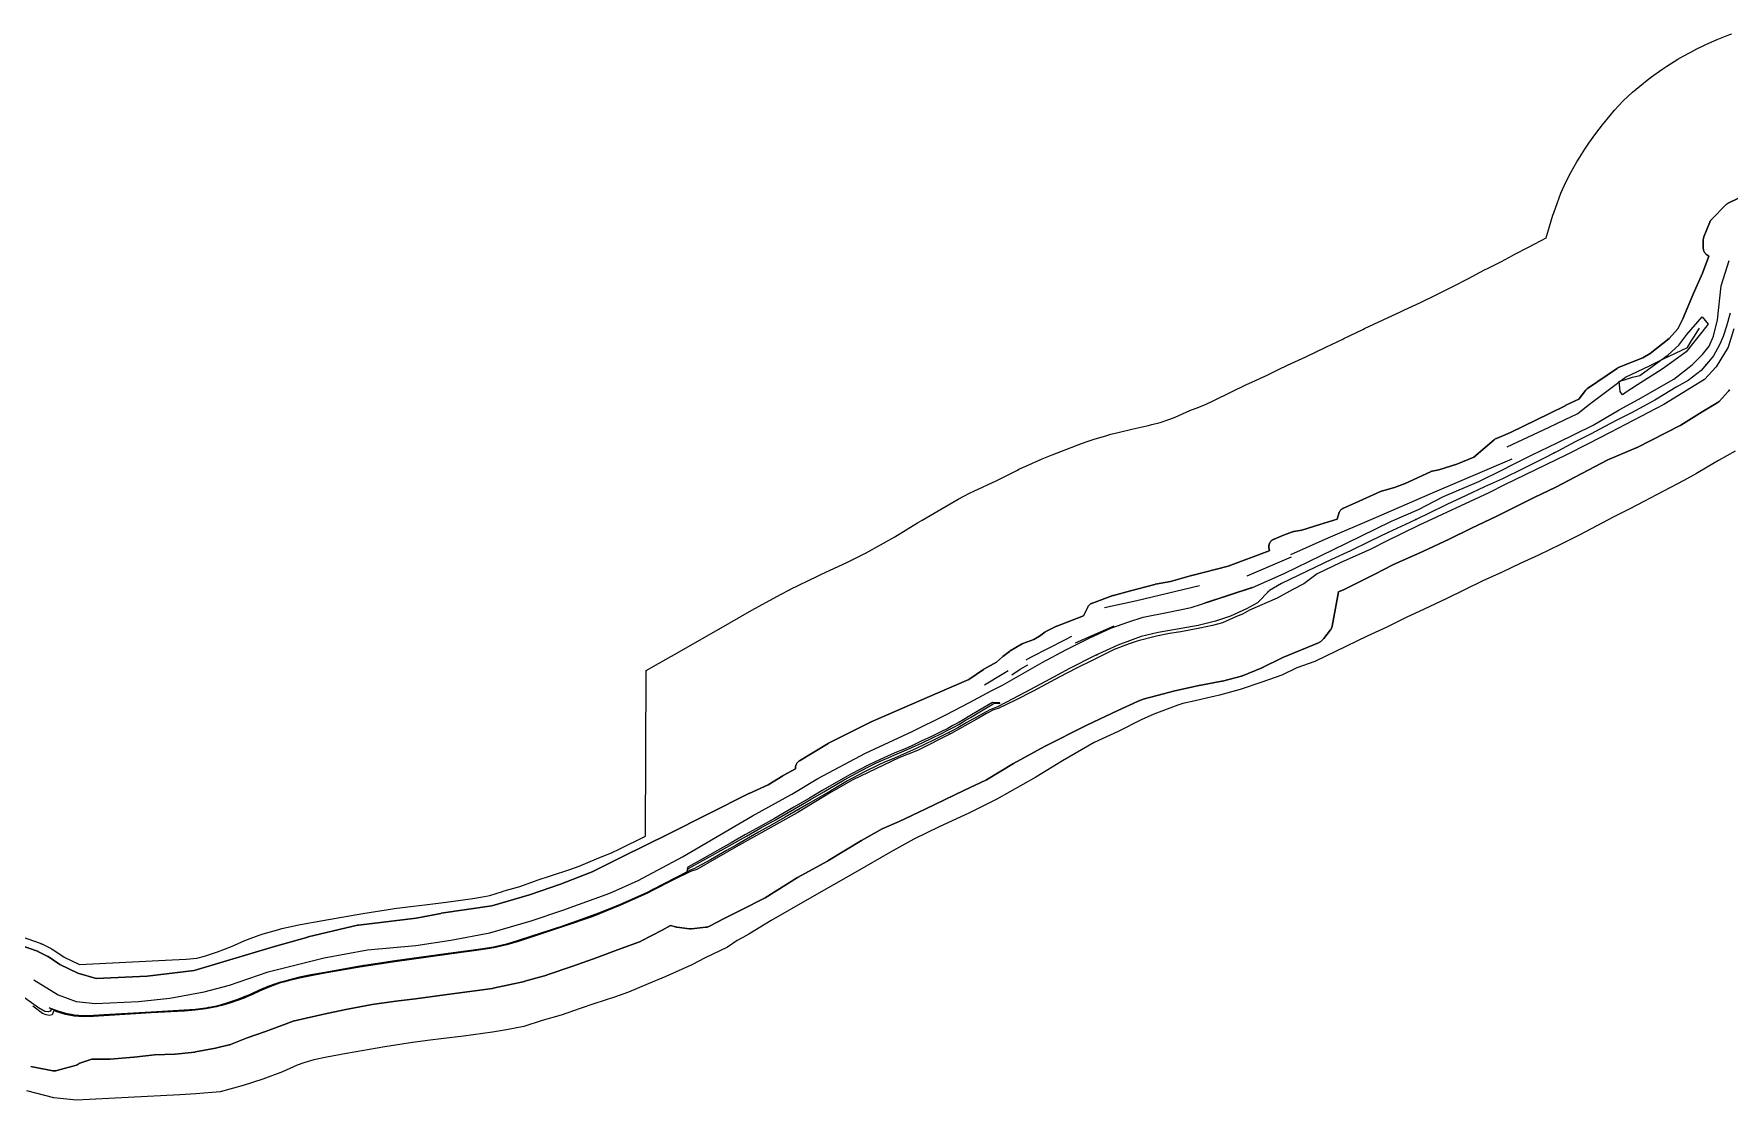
# Model space of a CAD drawing. Header units: inches. Extents: x 91426 to 118597, y 433843 to 446922.
# Drawn here: x 106504 to 107507, y 434194 to 434825 of the extents above; entities that cross this region are included whole.
import ezdxf

# ---------------------------------------------------------------- set-up
doc = ezdxf.new("R2010")
doc.units = ezdxf.units.IN
doc.header["$MEASUREMENT"] = 0
for name, color, linetype, true_color in [('As_waterkering_PWK', 7, 'Continuous', 0x8b0648), ('Beschermingszone_PWK', 7, 'Continuous', 0xde06d3), ('Kernzone_PWK', 7, 'Continuous', 0x33065f), ('Kruinlijnen_PWK', 7, 'Continuous', 0xda0676), ('Kunstwerken_PWK', 7, 'Continuous', 0x2f0602), ('Leggerbermen_PWK', 7, 'Continuous', 0xd60719), ('Referentiepunten_PWK', 7, 'Continuous', 0x7e0730)]:
    doc.layers.add(name, color=color, linetype=linetype, true_color=true_color)

msp = doc.modelspace()

# ---------------------------------------------------------------- linework, layer by layer
at = {"layer": 'As_waterkering_PWK'}
for points in [[(107507.4869, 434659.6637), (107505.3395, 434651.9059), (107503.3337, 434645.8749), (107501.1271, 434640.7937), (107497.5559, 434634.2853), (107494.5887, 434630.7271), (107490.3441, 434625.7243), (107482.6101, 434619.6755), (107475.5557, 434615.7315), (107468.3837, 434611.4289), (107462.8541, 434608.1611), (107456.3405, 434604.5605), (107449.0547, 434600.7301), (107440.9017, 434596.4683), (107432.9945, 434592.3655), (107425.1591, 434588.1657), (107415.7955, 434583.4649), (107405.4617, 434578.0121), (107395.8767, 434573.0613), (107384.8347, 434567.5383), (107372.7567, 434561.6191), (107362.1553, 434556.8253), (107351.1857, 434551.6087), (107339.8241, 434546.3049), (107328.5423, 434540.8973), (107317.8263, 434535.6877), (107305.1793, 434529.7351), (107294.0699, 434524.5541), (107282.8693, 434518.9411), (107271.4991, 434513.8351), (107252.1497, 434504.4557), (107242.0081, 434499.5957), (107234.7618, 434495.5691), (107227.8032, 434488.1872), (107221.268, 434484.6153), (107216.8494, 434482.6838), (107211.8488, 434480.2761), (107202.9852, 434477.3128), (107192.6136, 434474.7728), (107179.1992, 434472.3121), (107168.9862, 434470.5659), (107158.8791, 434468.1846), (107153.561, 434466.359), (107145.0149, 434463.2104), (107131.3095, 434456.7546), (107116.4663, 434449.2404), (107102.2846, 434441.6733), (107090.0873, 434435.0852), (107079.2394, 434429.3966), (107073.445, 434426.5127), (107069.4233, 434424.8722), (107063.1527, 434421.4591), (107055.7972, 434417.3316), (107050.3997, 434414.1566), (107047.357, 434412.5162), (107041.5891, 434409.6851), (107035.9005, 434406.8541), (107031.0057, 434404.4464), (107025.6611, 434402.0122), (107019.999, 434399.3664), (107014.628, 434397.0116), (107011.453, 434395.7151), (107007.0874, 434393.863), (107003.5948, 434392.3549), (106995.1282, 434388.148), (106985.1004, 434382.8034), (106975.3108, 434376.9296), (106962.1875, 434369.4419), (106948.1116, 434361.2927), (106940.227, 434356.8477), (106932.3424, 434352.3763), (106919.1661, 434344.6504), (106913.4247, 434341.5283), (106903.9526, 434336.1573), (106898.9255, 434333.3527), (106894.1894, 434330.8127), (106891.5965, 434329.675), (106890.151, 434328.8964)], [(106890.151, 434328.8964), (106889.841, 434328.7294), (106883.6505, 434325.5545), (106869.4326, 434318.2635), (106866.4409, 434316.7292), (106850.2394, 434309.4231), (106833.7305, 434302.8396), (106816.9451, 434296.9891), (106790.7788, 434288.466), (106783.2675, 434286.1701), (106775.6104, 434284.4405), (106767.8417, 434283.2855), (106747.4616, 434280.4694)], [(106747.4616, 434280.4694), (106717.1673, 434276.2834), (106696.4105, 434273.072), (106675.7267, 434269.4217), (106667.5176, 434267.9513), (106660.7528, 434266.5523), (106654.0464, 434264.8982), (106651.2183, 434264.1307), (106649.4786, 434263.6489), (106647.1054, 434262.9219), (106641.9762, 434261.0443), (106636.9674, 434258.8628), (106632.7563, 434256.9063), (106630.4308, 434255.8465), (106627.8018, 434254.6485), (106623.8792, 434253.2248), (106619.292, 434251.6468), (106614.6459, 434250.2537), (106612.1936, 434249.6672), (106611.5905, 434249.5293), (106611.5856, 434249.5282), (106605.3122, 434248.3162), (106598.9745, 434247.4994), (106592.6023, 434247.0817), (106592.5932, 434247.0817), (106572.9313, 434245.9377), (106544.9969, 434244.3207), (106538.8627, 434243.9298), (106532.7351, 434243.7247), (106532.72, 434243.7249), (106527.521, 434244.0761), (106522.3945, 434245.0418), (106517.4095, 434246.612), (106514.2003, 434247.9747), (106513.2423, 434246.566), (106511.9181, 434246.1152), (106510.0304, 434246.3124), (106506.3395, 434248.4537), (106496.591, 434255.3284)]]:
    msp.add_lwpolyline(points, dxfattribs=at)
at = {"layer": 'Beschermingszone_PWK'}
for points in [[(106488.7061, 434293.2825), (106507.3593, 434286.6679), (106507.481, 434286.6229), (106507.7234, 434286.5298), (106507.8439, 434286.4817), (106507.9941, 434286.4166), (106508.2921, 434286.2816), (106508.44, 434286.2116), (106508.4751, 434286.1941), (106508.5452, 434286.1589), (106508.5802, 434286.1411), (106513.7396, 434283.4953), (106513.8496, 434283.4372), (106514.068, 434283.3182), (106514.1765, 434283.2574), (106514.3069, 434283.1794), (106514.5652, 434283.0196), (106514.6931, 434282.9378), (106521.4039, 434278.4992), (106530.5082, 434274.053), (106585.4297, 434276.8435), (106593.6587, 434277.3422), (106600.0542, 434277.8827), (106604.5434, 434279.0798), (106612.2742, 434281.6568), (106620.5034, 434284.7427), (106628.476, 434288.2458), (106629.9525, 434288.8483), (106636.964, 434291.4941), (106639.3141, 434292.2718), (106648.5745, 434294.9176), (106650.2674, 434295.3484), (106660.3216, 434297.5974), (106661.4508, 434297.8273), (106674.6045, 434300.2433), (106698.241, 434304.2722), (106715.8674, 434307.0764), (106716.7746, 434307.2066), (106728.2676, 434308.6766), (106734.9437, 434309.4778), (106747.5094, 434311.0323), (106763.2982, 434313.2145), (106769.097, 434314.1241), (106773.3281, 434314.9876), (106780.9209, 434317.4085), (106781.8903, 434317.6996), (106791.2019, 434320.326), (106800.5357, 434323.6766), (106801.4487, 434323.9878), (106809.8658, 434326.7072), (106820.7729, 434330.3852), (106826.3686, 434332.3996), (106836.5364, 434336.6676), (106845.8996, 434340.4632), (106849.9068, 434342.4375), (106865.5259, 434350.1316), (106866.0177, 434448.0301), (106880.6146, 434456.4009), (106880.8682, 434456.5459), (106909.0195, 434472.5948), (106928.4397, 434483.7483), (106930.2271, 434484.7537), (106945.8375, 434493.3527), (106950.4605, 434495.7643), (106950.8887, 434495.9744), (106967.4252, 434504.0442), (106969.3155, 434504.9454), (106985.1936, 434512.3391), (106996.2071, 434517.8458), (107013.0883, 434527.2825), (107026.5131, 434535.5439), (107029.2627, 434537.1836), (107050.5617, 434549.4868), (107050.5833, 434549.4993), (107057.2201, 434553.0467), (107059.8916, 434554.3217), (107073.5401, 434560.621), (107085.6318, 434566.7244), (107086.5889, 434567.2019), (107090.6145, 434569.0913), (107100.4041, 434573.4569), (107103.2331, 434574.6734), (107106.2341, 434575.8673), (107123.5643, 434582.4819), (107127.6064, 434583.9388), (107131.7422, 434585.2562), (107137.9599, 434587.1083), (107141.0255, 434587.9754), (107145.3033, 434589.0342), (107153.4282, 434590.8808), (107162.2888, 434592.9955), (107163.2636, 434593.2314), (107163.8837, 434593.3796), (107165.2712, 434593.7072), (107170.2, 434595.0067), (107175.8883, 434596.9151), (107178.9404, 434598.0283), (107183.3191, 434600.0626), (107187.7622, 434602.0138), (107191.4929, 434603.4834), (107196.9309, 434605.5168), (107202.2194, 434608.0511), (107221.3368, 434617.3181), (107224.3878, 434618.7422), (107233.53, 434622.8478), (107242.5471, 434627.3665), (107243.2067, 434627.6944), (107245.4644, 434628.7774), (107256.3896, 434633.8725), (107268.1968, 434639.4298), (107278.2607, 434644.3225), (107278.8364, 434644.6004), (107290.1182, 434650.0078), (107291.1795, 434650.5099), (107302.1683, 434655.6396), (107312.7663, 434660.6796), (107314.7733, 434661.6105), (107323.7498, 434665.6695), (107333.8074, 434670.5985), (107343.7643, 434675.5788), (107352.239, 434679.9561), (107362.1274, 434685.1739), (107364.1989, 434686.2403), (107372.1867, 434690.2504), (107378.6652, 434693.723), (107380.0304, 434694.443), (107387.7827, 434698.4653), (107395.6595, 434702.5827), (107398.6562, 434704.1583), (107398.7512, 434704.5151), (107398.89, 434705.0282), (107400.482, 434710.8619), (107402.5277, 434717.5501), (107403.0537, 434719.0648), (107405.2337, 434725.2043), (107407.3586, 434730.7327), (107410.4644, 434737.5873), (107413.2952, 434742.9646), (107416.7541, 434749.1338), (107417.4707, 434750.3933), (107421.4446, 434756.7838), (107423.8553, 434760.2521), (107427.9181, 434765.874), (107429.8908, 434768.5228), (107431.9985, 434771.1872), (107436.4614, 434776.6607), (107439.1278, 434779.8135), (107444.2721, 434785.306), (107449.7646, 434790.4503), (107454.0267, 434794.0098), (107459.4404, 434798.3134), (107460.9955, 434799.528), (107467.1125, 434803.9114), (107470.0431, 434805.8059), (107476.6014, 434809.9058), (107480.0614, 434811.9853), (107486.6982, 434815.5327), (107486.892, 434815.628), (107493.1061, 434818.678), (107499.7669, 434821.6884), (107506.8099, 434824.3392), (107508.5326, 434824.9089)], [(107518.4838, 434730.6222), (107506.3065, 434724.6447), (107506.2983, 434724.6407), (107506.0097, 434724.4864), (107505.7318, 434724.3136), (107505.4659, 434724.1231), (107505.213, 434723.9155), (107504.9742, 434723.6918), (107504.9505, 434723.668), (107496.4903, 434715.0934), (107496.2903, 434714.8784), (107496.0827, 434714.6255), (107495.8922, 434714.3596), (107495.7194, 434714.0817), (107495.5651, 434713.7931), (107495.4301, 434713.4951), (107495.4065, 434713.4371), (107491.9605, 434704.8137), (107491.8688, 434704.5655), (107491.7739, 434704.2524), (107491.6996, 434703.9338), (107491.6463, 434703.6109), (107491.6142, 434703.2853), (107491.6035, 434702.9583), (107491.6035, 434698.1958), (107491.6142, 434697.8688), (107491.6463, 434697.5432), (107491.6996, 434697.2203), (107491.7739, 434696.9017), (107491.8688, 434696.5886), (107491.9841, 434696.2824), (107492.1191, 434695.9844), (107492.2734, 434695.6958), (107492.4462, 434695.4179), (107492.6367, 434695.152), (107492.8443, 434694.8991), (107493.068, 434694.6603), (107493.3068, 434694.4366), (107493.5597, 434694.229), (107493.7709, 434694.0756), (107494.7922, 434693.3734), (107491.0419, 434683.2819), (107485.6692, 434670.8326), (107485.6494, 434670.7862), (107479.5185, 434656.1765), (107476.4532, 434650.3886), (107471.4604, 434644.7142), (107460.1626, 434635.8015), (107455.7957, 434633.1846), (107441.7584, 434627.6469), (107441.6799, 434627.6152), (107441.3818, 434627.4801), (107441.0933, 434627.3259), (107440.8154, 434627.1531), (107440.7632, 434627.1178), (107423.0361, 434614.9469), (107422.8223, 434614.7917), (107422.5694, 434614.5841), (107422.3306, 434614.3604), (107422.1069, 434614.1216), (107421.9227, 434613.8988), (107417.847, 434608.6703), (107410.3135, 434605.0774), (107410.2541, 434605.0486), (107400.4843, 434600.2289), (107377.466, 434589.0487), (107369.1213, 434585.5282), (107368.8534, 434585.4058), (107368.5648, 434585.2515), (107368.2869, 434585.0787), (107368.021, 434584.8882), (107367.8174, 434584.7233), (107355.7272, 434574.3963), (107345.6944, 434570.2864), (107334.9802, 434566.9701), (107331.0697, 434566.0871), (107330.8769, 434566.0395), (107330.5638, 434565.9446), (107330.2576, 434565.8293), (107330.0631, 434565.7439), (107315.16, 434558.8152), (107308.7938, 434556.4435), (107301.1842, 434554.3148), (107300.924, 434554.2344), (107300.6178, 434554.1191), (107300.4591, 434554.0501), (107285.6611, 434547.3118), (107278.5879, 434544.1609), (107278.4111, 434544.078), (107278.1225, 434543.9237), (107277.8446, 434543.7509), (107277.5787, 434543.5604), (107277.3258, 434543.3528), (107277.087, 434543.1291), (107276.8633, 434542.8903), (107276.6557, 434542.6374), (107276.4652, 434542.3715), (107276.2924, 434542.0936), (107276.1381, 434541.805), (107276.0031, 434541.507), (107275.8878, 434541.2008), (107275.8387, 434541.0479), (107274.84, 434537.7627), (107264.6721, 434534.4989), (107253.9881, 434531.2808), (107249.3529, 434530.404), (107249.3068, 434530.395), (107248.9882, 434530.3207), (107248.6751, 434530.2258), (107248.5267, 434530.1727), (107243.235, 434528.1883), (107243.1146, 434528.1414), (107237.5584, 434525.8924), (107237.521, 434525.8771), (107237.223, 434525.7421), (107236.9344, 434525.5878), (107236.6565, 434525.415), (107236.3906, 434525.2245), (107236.1377, 434525.0169), (107235.8989, 434524.7932), (107235.6752, 434524.5544), (107235.4676, 434524.3015), (107235.2771, 434524.0356), (107235.1043, 434523.7577), (107234.95, 434523.4691), (107234.815, 434523.1711), (107234.6997, 434522.8649), (107234.6048, 434522.5518), (107234.5305, 434522.2332), (107234.4772, 434521.9103), (107234.4451, 434521.5847), (107234.4344, 434521.2577), (107234.4451, 434520.9307), (107234.4772, 434520.6051), (107234.5305, 434520.2822), (107234.5715, 434520.0948), (107234.8131, 434519.0844), (107234.5868, 434518.9712), (107210.397, 434509.9535), (107188.815, 434504.2644), (107188.7954, 434504.2592), (107188.7824, 434504.2557), (107176.2713, 434500.8673), (107167.3356, 434499.1838), (107167.2858, 434499.1741), (107166.9659, 434499.0995), (107152.6816, 434495.2638), (107142.5735, 434492.5697), (107142.5671, 434492.568), (107142.254, 434492.4731), (107142.1601, 434492.4401), (107130.0412, 434488.0554), (107129.8289, 434487.9731), (107129.5309, 434487.8381), (107129.2423, 434487.6838), (107128.9644, 434487.511), (107128.6985, 434487.3205), (107128.4456, 434487.1129), (107128.2068, 434486.8892), (107127.9831, 434486.6504), (107127.7755, 434486.3975), (107127.585, 434486.1316), (107127.4122, 434485.8537), (107127.2702, 434485.5898), (107124.6923, 434480.4341), (107115.1521, 434476.7177), (107108.9633, 434474.4135), (107108.7945, 434474.3471), (107108.4965, 434474.2121), (107108.4513, 434474.1895), (107102.5707, 434471.2153), (107102.3273, 434471.0836), (107102.0494, 434470.9108), (107101.8018, 434470.7343), (107098.7623, 434468.4242), (107095.4095, 434466.5242), (107088.8772, 434464.0118), (107088.7587, 434463.9645), (107088.4607, 434463.8295), (107088.1721, 434463.6752), (107088.137, 434463.6548), (107081.3901, 434459.686), (107081.1473, 434459.5336), (107080.9033, 434459.3598), (107077.0668, 434456.4494), (107077.0449, 434456.4327), (107076.814, 434456.2443), (107073.2079, 434453.1189), (107065.8182, 434448.8606), (107065.8147, 434448.8585), (107065.5368, 434448.6857), (107065.5132, 434448.6698), (107056.8926, 434442.8383), (107038.202, 434434.6252), (107008.2616, 434421.7366), (107008.2295, 434421.7226), (106999.0288, 434417.6853), (106998.8265, 434417.5911), (106998.8018, 434417.5788), (106973.9309, 434405.1434), (106973.667, 434405.0014), (106973.5696, 434404.9437), (106956.7088, 434394.6934), (106956.5283, 434394.5783), (106956.2624, 434394.3878), (106956.0095, 434394.1802), (106955.7707, 434393.9565), (106955.547, 434393.7177), (106955.3394, 434393.4648), (106955.1489, 434393.1989), (106954.9761, 434392.921), (106954.8218, 434392.6324), (106954.6868, 434392.3344), (106954.5715, 434392.0282), (106954.4766, 434391.7151), (106954.4023, 434391.3965), (106954.349, 434391.0736), (106954.3169, 434390.748), (106954.3143, 434390.1371), (106954.3273, 434389.9082), (106947.1077, 434385.939), (106947.0166, 434385.8876), (106946.8891, 434385.8115), (106938.1686, 434380.4253), (106926.8817, 434375.3305), (106926.7274, 434375.2577), (106926.6879, 434375.238), (106878.9511, 434351.1713), (106852.1164, 434337.9522), (106834.055, 434329.0523), (106815.2873, 434321.7538), (106796.9741, 434315.3442), (106774.6763, 434308.8623), (106744.5864, 434304.4142), (106744.3538, 434304.3742), (106729.7208, 434301.4998), (106695.6431, 434297.4211), (106695.5847, 434297.4137), (106695.2618, 434297.3604), (106695.0921, 434297.3236), (106665.8556, 434290.4444), (106665.7067, 434290.4069), (106665.6358, 434290.3874), (106646.0566, 434284.8311), (106645.98, 434284.8087), (106598.5157, 434270.517), (106570.552, 434267.2804), (106540.4453, 434265.8712), (106529.5981, 434268.9331), (106518.9171, 434274.1493), (106511.9348, 434278.7674), (106511.6765, 434278.9272), (106511.4581, 434279.0462), (106506.2987, 434281.692), (106506.2285, 434281.7273), (106505.9305, 434281.8623), (106505.6882, 434281.9554), (106487.035, 434288.57)], [(107510.3757, 434577.915), (107500.6227, 434572.4622), (107493.9641, 434568.4675), (107487.6724, 434564.7494), (107480.0714, 434560.5479), (107472.27, 434556.4463), (107463.9969, 434552.1217), (107456.3201, 434548.1385), (107448.1906, 434543.781), (107438.6815, 434539.0071), (107428.602, 434533.6885), (107418.5341, 434528.4883), (107407.0205, 434522.7293), (107394.0639, 434516.3796), (107383.1944, 434511.4646), (107372.4977, 434506.3777), (107361.2052, 434501.1062), (107350.2789, 434495.8691), (107339.4043, 434490.5823), (107326.3921, 434484.4578), (107315.8412, 434479.5373), (107304.3211, 434473.7642), (107292.6499, 434468.523), (107273.8584, 434459.4141), (107261.6069, 434453.5429), (107251.0886, 434449.6098), (107242.0831, 434445.4263), (107230.4088, 434441.1681), (107217.5262, 434436.8459), (107205.2661, 434433.6134), (107201.9289, 434432.8256), (107200.8415, 434432.5625), (107190.8656, 434430.1816), (107183.481, 434428.5032), (107180.6492, 434427.6597), (107166.3526, 434422.2032), (107158.9118, 434418.885), (107145.3099, 434412.0193), (107131.1125, 434405.4667), (107112.3964, 434394.6555), (107096.6183, 434384.9459), (107073.3985, 434371.9659), (107056.9282, 434363.7307), (107039.3793, 434355.5591), (107024.3642, 434348.2317), (107010.2282, 434340.445), (106990.9665, 434329.3825), (106962.642, 434313.2349), (106939.8661, 434300.1737), (106926.6365, 434292.1151), (106923.2336, 434290.1748), (106919.8828, 434288.2643), (106914.0325, 434284.3708), (106900.9321, 434277.9885), (106892.9591, 434274.002), (106877.5476, 434266.9696), (106867.0473, 434262.7127), (106855.4185, 434257.8315), (106847.1057, 434254.8389), (106834.9453, 434250.7383), (106826.8082, 434248.1094), (106815.6045, 434244.0875), (106804.419, 434240.9326), (106793.5356, 434237.4626), (106783.3015, 434235.374), (106774.9743, 434234.0678), (106757.8973, 434231.7075), (106744.6206, 434230.065), (106738.1085, 434229.2836), (106727.6822, 434227.95), (106711.2472, 434225.3353), (106688.5523, 434221.4669), (106676.8475, 434219.317), (106669.1519, 434217.5956), (106663.2769, 434215.9171), (106659.4408, 434214.4695), (106650.6622, 434210.6122), (106638.9774, 434206.2304), (106627.5205, 434202.4114), (106613.8358, 434198.7622), (106599.4476, 434197.5463), (106589.8793, 434196.9664), (106528.7634, 434193.8612), (106515.3326, 434195.1106), (106499.3085, 434199.367)]]:
    msp.add_lwpolyline(points, dxfattribs=at)
msp.add_lwpolyline([(106501.7187, 434213.6886), (106514.8554, 434211.21, 0.116720544), (106517.156, 434211.3157), (106528.7562, 434214.63, 0.10695576), (106530.6209, 434215.6279), (106530.7307, 434215.7213), (106537.9488, 434218.1522), (106548.3328, 434218.0225, 0.023697649), (106548.8062, 434218.039), (106562.7406, 434219.1882, 0.01083977), (106562.9562, 434219.2107), (106574.8907, 434220.7182), (106586.9145, 434221.1019, 0.017906993), (106587.2717, 434221.1262), (106598.7385, 434222.3175, 0.022300363), (106599.1794, 434222.3833), (106610.9737, 434224.6847), (106619.0967, 434226.4717, 0.040377916), (106619.8676, 434226.7078), (106629.7253, 434230.622), (106640.648, 434234.5229), (106651.243, 434238.4961), (106656.9914, 434240.5568), (106664.6914, 434242.3685), (106677.0392, 434245.0981), (106689.1651, 434247.678), (106703.7339, 434250.441), (106717.7619, 434252.3367), (106729.3935, 434253.7907), (106751.2135, 434256.7178), (106775.0421, 434259.9858, 0.020392153), (106775.4434, 434260.0576), (106793.8833, 434264.1396, 0.015111127), (106794.1762, 434264.2138), (106807.0765, 434267.8996, 0.01288729), (106807.3224, 434267.9767), (106822.4564, 434273.1579), (106836.8864, 434278.1946), (106848.895, 434282.8647), (106862.511, 434287.7776, 0.034069036), (106863.134, 434288.0516), (106875.4421, 434294.4988), (106880.4221, 434297.2654), (106883.2091, 434296.3736, 0.045370532), (106884.093, 434296.1768), (106891.5107, 434295.2196, 0.058836515), (106892.6833, 434295.207), (106901.1973, 434296.1193, 0.09135725), (106902.9342, 434296.6356), (106912.5023, 434301.5099), (106922.2975, 434306.4076), (106935.9928, 434313.3949, 0.02295864), (106936.3916, 434313.622), (106955.4561, 434325.6697), (106973.3011, 434335.3087, 0.012512767), (106973.5182, 434335.4331), (106993.4215, 434347.5077), (107005.6203, 434354.3922), (107015.6176, 434358.8354), (107031.1096, 434366.1099), (107054.3243, 434377.2529), (107066.9242, 434383.273, 0.024605894), (107067.357, 434383.5066), (107083.3454, 434393.1801), (107101.6714, 434403.1068), (107126.7363, 434415.7041), (107145.1114, 434424.5035), (107156.637, 434429.6835), (107160.0786, 434431.2232), (107168.4333, 434433.4218), (107178.7561, 434436.0981), (107192.3374, 434439.1162), (107206.6922, 434441.7992, 0.017464957), (107207.033, 434441.8753), (107218.2258, 434444.7885, 0.032078192), (107218.8344, 434444.9894), (107229.9434, 434449.4638, 0.021245605), (107230.3303, 434449.639), (107242.7397, 434455.9091), (107263.7909, 434464.4699, 0.084279193), (107265.2139, 434465.351), (107266.4501, 434466.4408, 0.048482823), (107267.1105, 434467.1477), (107270.9483, 434472.1496, 0.117600772), (107271.895, 434474.2676), (107273.9373, 434485.1075), (107275.6871, 434494.5886), (107278.9721, 434496.1217), (107288.5643, 434500.8554), (107297.2514, 434505.199), (107307.9337, 434510.6016), (107325.9287, 434518.7363), (107341.2177, 434525.8214), (107354.4923, 434532.2726), (107369.4961, 434539.4645), (107391.5414, 434550.4872), (107404.3278, 434556.6942), (107419.6144, 434564.6482), (107435.1653, 434572.7298), (107451.8253, 434579.8348, 0.016475016), (107452.1239, 434579.9739), (107477.9919, 434593.0813, 0.023584799), (107478.4019, 434593.314), (107490.9028, 434601.2093), (107499.8306, 434606.4609, 0.075022137), (107500.9894, 434607.4008), (107506.283, 434613.2035, 0.064439563), (107507.0191, 434614.2549)], format="xyb", dxfattribs=at)
at = {"layer": 'Kernzone_PWK'}
msp.add_lwpolyline([(106487.035, 434288.57), (106505.6882, 434281.9554), (106505.9305, 434281.8623), (106506.2285, 434281.7273), (106506.2987, 434281.692), (106511.4581, 434279.0462), (106511.6765, 434278.9272), (106511.9348, 434278.7674), (106518.9171, 434274.1493), (106529.5981, 434268.9331), (106540.4453, 434265.8712), (106570.552, 434267.2804), (106598.5157, 434270.517), (106645.98, 434284.8087), (106646.0566, 434284.8311), (106665.6358, 434290.3874), (106665.7067, 434290.4069), (106665.8556, 434290.4444), (106695.0921, 434297.3236), (106695.2618, 434297.3604), (106695.5847, 434297.4137), (106695.6431, 434297.4211), (106729.7208, 434301.4998), (106744.3538, 434304.3742), (106744.5864, 434304.4142), (106774.6763, 434308.8623), (106796.9741, 434315.3442), (106815.2873, 434321.7538), (106834.055, 434329.0523), (106852.1164, 434337.9522), (106878.9511, 434351.1713), (106926.6879, 434375.238), (106926.7274, 434375.2577), (106926.8817, 434375.3305), (106938.1686, 434380.4253), (106946.8891, 434385.8115), (106947.0166, 434385.8876), (106947.1077, 434385.939), (106954.3273, 434389.9082), (106954.3143, 434390.1371), (106954.3169, 434390.748), (106954.349, 434391.0736), (106954.4023, 434391.3965), (106954.4766, 434391.7151), (106954.5715, 434392.0282), (106954.6868, 434392.3344), (106954.8218, 434392.6324), (106954.9761, 434392.921), (106955.1489, 434393.1989), (106955.3394, 434393.4648), (106955.547, 434393.7177), (106955.7707, 434393.9565), (106956.0095, 434394.1802), (106956.2624, 434394.3878), (106956.5283, 434394.5783), (106956.7088, 434394.6934), (106973.5696, 434404.9437), (106973.667, 434405.0014), (106973.9309, 434405.1434), (106998.8018, 434417.5788), (106998.8265, 434417.5911), (106999.0288, 434417.6853), (107008.2295, 434421.7226), (107008.2616, 434421.7366), (107038.202, 434434.6252), (107056.8926, 434442.8383), (107065.5132, 434448.6698), (107065.5368, 434448.6857), (107065.8147, 434448.8585), (107065.8182, 434448.8606), (107073.2079, 434453.1189), (107076.814, 434456.2443), (107077.0449, 434456.4327), (107077.0668, 434456.4494), (107080.9033, 434459.3598), (107081.1473, 434459.5336), (107081.3901, 434459.686), (107088.137, 434463.6548), (107088.1721, 434463.6752), (107088.4607, 434463.8295), (107088.7587, 434463.9645), (107088.8772, 434464.0118), (107095.4095, 434466.5242), (107098.7623, 434468.4242), (107101.8018, 434470.7343), (107102.0494, 434470.9108), (107102.3273, 434471.0836), (107102.5707, 434471.2153), (107108.4513, 434474.1895), (107108.4965, 434474.2121), (107108.7945, 434474.3471), (107108.9633, 434474.4135), (107115.1521, 434476.7177), (107124.6923, 434480.4341), (107127.2702, 434485.5898), (107127.4122, 434485.8537), (107127.585, 434486.1316), (107127.7755, 434486.3975), (107127.9831, 434486.6504), (107128.2068, 434486.8892), (107128.4456, 434487.1129), (107128.6985, 434487.3205), (107128.9644, 434487.511), (107129.2423, 434487.6838), (107129.5309, 434487.8381), (107129.8289, 434487.9731), (107130.0412, 434488.0554), (107142.1601, 434492.4401), (107142.254, 434492.4731), (107142.5671, 434492.568), (107142.5735, 434492.5697), (107152.6816, 434495.2638), (107166.9659, 434499.0995), (107167.2858, 434499.1741), (107167.3356, 434499.1838), (107176.2713, 434500.8673), (107188.7824, 434504.2557), (107188.7954, 434504.2592), (107188.815, 434504.2644), (107210.397, 434509.9535), (107234.5868, 434518.9712), (107234.8131, 434519.0844), (107234.5715, 434520.0948), (107234.5305, 434520.2822), (107234.4772, 434520.6051), (107234.4451, 434520.9307), (107234.4344, 434521.2577), (107234.4451, 434521.5847), (107234.4772, 434521.9103), (107234.5305, 434522.2332), (107234.6048, 434522.5518), (107234.6997, 434522.8649), (107234.815, 434523.1711), (107234.95, 434523.4691), (107235.1043, 434523.7577), (107235.2771, 434524.0356), (107235.4676, 434524.3015), (107235.6752, 434524.5544), (107235.8989, 434524.7932), (107236.1377, 434525.0169), (107236.3906, 434525.2245), (107236.6565, 434525.415), (107236.9344, 434525.5878), (107237.223, 434525.7421), (107237.521, 434525.8771), (107237.5584, 434525.8924), (107243.1146, 434528.1414), (107243.235, 434528.1883), (107248.5267, 434530.1727), (107248.6751, 434530.2258), (107248.9882, 434530.3207), (107249.3068, 434530.395), (107249.3529, 434530.404), (107253.9881, 434531.2808), (107264.6721, 434534.4989), (107274.84, 434537.7627), (107275.8387, 434541.0479), (107275.8878, 434541.2008), (107276.0031, 434541.507), (107276.1381, 434541.805), (107276.2924, 434542.0936), (107276.4652, 434542.3715), (107276.6557, 434542.6374), (107276.8633, 434542.8903), (107277.087, 434543.1291), (107277.3258, 434543.3528), (107277.5787, 434543.5604), (107277.8446, 434543.7509), (107278.1225, 434543.9237), (107278.4111, 434544.078), (107278.5879, 434544.1609), (107285.6611, 434547.3118), (107300.4591, 434554.0501), (107300.6178, 434554.1191), (107300.924, 434554.2344), (107301.1842, 434554.3148), (107308.7938, 434556.4435), (107315.16, 434558.8152), (107330.0631, 434565.7439), (107330.2576, 434565.8293), (107330.5638, 434565.9446), (107330.8769, 434566.0395), (107331.0697, 434566.0871), (107334.9802, 434566.9701), (107345.6944, 434570.2864), (107355.7272, 434574.3963), (107367.8174, 434584.7233), (107368.021, 434584.8882), (107368.2869, 434585.0787), (107368.5648, 434585.2515), (107368.8534, 434585.4058), (107369.1213, 434585.5282), (107377.466, 434589.0487), (107400.4843, 434600.2289), (107410.2541, 434605.0486), (107410.3135, 434605.0774), (107417.847, 434608.6703), (107421.9227, 434613.8988), (107422.1069, 434614.1216), (107422.3306, 434614.3604), (107422.5694, 434614.5841), (107422.8223, 434614.7917), (107423.0361, 434614.9469), (107440.7632, 434627.1178), (107440.8154, 434627.1531), (107441.0933, 434627.3259), (107441.3818, 434627.4801), (107441.6799, 434627.6152), (107441.7584, 434627.6469), (107455.7957, 434633.1846), (107460.1626, 434635.8015), (107471.4604, 434644.7142), (107476.4532, 434650.3886), (107479.5185, 434656.1765), (107485.6494, 434670.7862), (107485.6692, 434670.8326), (107491.0419, 434683.2819), (107494.7922, 434693.3734), (107493.7709, 434694.0756), (107493.5597, 434694.229), (107493.3068, 434694.4366), (107493.068, 434694.6603), (107492.8443, 434694.8991), (107492.6367, 434695.152), (107492.4462, 434695.4179), (107492.2734, 434695.6958), (107492.1191, 434695.9844), (107491.9841, 434696.2824), (107491.8688, 434696.5886), (107491.7739, 434696.9017), (107491.6996, 434697.2203), (107491.6463, 434697.5432), (107491.6142, 434697.8688), (107491.6035, 434698.1958), (107491.6035, 434702.9583), (107491.6142, 434703.2853), (107491.6463, 434703.6109), (107491.6996, 434703.9338), (107491.7739, 434704.2524), (107491.8688, 434704.5655), (107491.9605, 434704.8137), (107495.4065, 434713.4371), (107495.4301, 434713.4951), (107495.5651, 434713.7931), (107495.7194, 434714.0817), (107495.8922, 434714.3596), (107496.0827, 434714.6255), (107496.2903, 434714.8784), (107496.4903, 434715.0934), (107504.9505, 434723.668), (107504.9742, 434723.6918), (107505.213, 434723.9155), (107505.4659, 434724.1231), (107505.7318, 434724.3136), (107506.0097, 434724.4864), (107506.2983, 434724.6407), (107506.3065, 434724.6447), (107518.4838, 434730.6222)], dxfattribs=at)
msp.add_lwpolyline([(107507.0191, 434614.2549, -0.064439567), (107506.283, 434613.2035), (107500.9894, 434607.4008, -0.075022137), (107499.8306, 434606.4609), (107490.9028, 434601.2093), (107478.4019, 434593.314, -0.023584797), (107477.9919, 434593.0813), (107452.1239, 434579.9739, -0.016475002), (107451.8253, 434579.8348), (107435.1653, 434572.7298), (107419.6144, 434564.6482), (107404.3278, 434556.6942), (107391.5414, 434550.4872), (107369.4961, 434539.4645), (107354.4923, 434532.2726), (107341.2177, 434525.8214), (107325.9287, 434518.7363), (107307.9337, 434510.6016), (107297.2514, 434505.199), (107288.5643, 434500.8554), (107278.9721, 434496.1217), (107275.6871, 434494.5886), (107273.9373, 434485.1075), (107271.895, 434474.2676, -0.117600773), (107270.9483, 434472.1496), (107267.1105, 434467.1477, -0.048482822), (107266.4501, 434466.4408), (107265.2139, 434465.351, -0.084279197), (107263.7909, 434464.4699), (107242.7397, 434455.9091), (107230.3303, 434449.639, -0.021245607), (107229.9434, 434449.4638), (107218.8344, 434444.9894, -0.032078185), (107218.2258, 434444.7885), (107207.033, 434441.8753, -0.017464945), (107206.6922, 434441.7992), (107192.3374, 434439.1162), (107178.7561, 434436.0981), (107168.4333, 434433.4218), (107160.0786, 434431.2232), (107156.637, 434429.6835), (107145.1114, 434424.5035), (107126.7363, 434415.7041), (107101.6714, 434403.1068), (107083.3454, 434393.1801), (107067.357, 434383.5066, -0.024605899), (107066.9242, 434383.273), (107054.3243, 434377.2529), (107031.1096, 434366.1099), (107015.6176, 434358.8354), (107005.6203, 434354.3922), (106993.4215, 434347.5077), (106973.5182, 434335.4331, -0.01251279), (106973.3011, 434335.3087), (106955.4561, 434325.6697), (106936.3916, 434313.622, -0.022958649), (106935.9928, 434313.3949), (106922.2975, 434306.4076), (106912.5023, 434301.5099), (106902.9342, 434296.6356, -0.091357246), (106901.1973, 434296.1193), (106892.6833, 434295.207, -0.058836513), (106891.5107, 434295.2196), (106884.093, 434296.1768, -0.045370517), (106883.2091, 434296.3736), (106880.4221, 434297.2654), (106875.4421, 434294.4988), (106863.134, 434288.0516, -0.034069035), (106862.511, 434287.7776), (106848.895, 434282.8647), (106836.8864, 434278.1946), (106822.4564, 434273.1579), (106807.3224, 434267.9767, -0.012887288), (106807.0765, 434267.8996), (106794.1762, 434264.2138, -0.01511113), (106793.8833, 434264.1396), (106775.4434, 434260.0576, -0.020392155), (106775.0421, 434259.9858), (106751.2135, 434256.7178), (106729.3935, 434253.7907), (106717.7619, 434252.3367), (106703.7339, 434250.441), (106689.1651, 434247.678), (106677.0392, 434245.0981), (106664.6914, 434242.3685), (106656.9914, 434240.5568), (106651.243, 434238.4961), (106640.648, 434234.5229), (106629.7253, 434230.622), (106619.8676, 434226.7078, -0.040377917), (106619.0967, 434226.4717), (106610.9737, 434224.6847), (106599.1794, 434222.3833, -0.022300381), (106598.7385, 434222.3175), (106587.2717, 434221.1262, -0.017906997), (106586.9145, 434221.1019), (106574.8907, 434220.7182), (106562.9562, 434219.2107, -0.010839764), (106562.7406, 434219.1882), (106548.8062, 434218.039, -0.023697641), (106548.3328, 434218.0225), (106537.9488, 434218.1522), (106530.7307, 434215.7213), (106530.6209, 434215.6279, -0.106955759), (106528.7562, 434214.63), (106517.156, 434211.3157, -0.116720547), (106514.8554, 434211.21), (106501.7187, 434213.6886, -0.076019514)], format="xyb", dxfattribs=at)
at = {"layer": 'Kruinlijnen_PWK'}
for points in [[(106503.4862, 434265.0276, 0), (106517.9035, 434256.2321, 0), (106528.6192, 434252.1311, 0), (106540.1286, 434251.0727, 0), (106565.5286, 434252.1311, 0), (106584.0495, 434254.1154, 0), (106604.4225, 434257.9519, 0), (106619.2392, 434261.7884, 0), (106642.258, 434269.8582, 0), (106675.3309, 434278.0603, 0), (106700.9956, 434282.8228, 0), (106729.5706, 434285.3363, 0), (106750.4197, 434288.4891, 0), (106773.3593, 434292.877, 0), (106797.8333, 434299.8884, 0), (106816.6187, 434306.3707, 0), (106844.5323, 434316.2926, 0), (106861.2011, 434323.8333, 0), (106887.5272, 434337.8562, 0), (106928.9346, 434362.0656, 0), (106952.0857, 434374.898, 0), (106967.5638, 434384.2907, 0), (106995.742, 434399.2397, 0), (107023.391, 434412.072, 0), (107043.3671, 434421.8616, 0), (107057.2578, 434429.2699, 0), (107070.0901, 434436.0168, 0), (107076.837, 434439.4564, 0), (107100.2526, 434452.9502, 0), (107114.4079, 434460.3586, 0), (107128.5631, 434467.37, 0), (107140.9691, 434473.1468, 0), (107151.5525, 434477.0273, 0), (107160.1834, 434479.7374, 0), (107175.0123, 434482.6718, 0), (107188.5942, 434485.3176, 0), (107200.7651, 434489.3746, 0), (107224.754, 434497.3121, 0), (107243.6277, 434505.6024, 0), (107265.5, 434516.1857, 0), (107279.9639, 434523.2413, 0), (107307.1278, 434536.4705, 0), (107323.0028, 434543.3497, 0), (107337.8195, 434551.1108, 0), (107358.8099, 434559.9303, 0), (107372.7446, 434566.9858, 0), (107378.5417, 434569.874, 0), (107390.3157, 434575.8271, 0), (107405.2002, 434582.8609, 0), (107426.3669, 434593.2678, 0), (107441.7128, 434602.4401, 0), (107453.0017, 434608.4373, 0), (107474.1684, 434620.6082, 0), (107484.9282, 434629.0749, 0), (107491.1018, 434635.2485, 0), (107494.9824, 434640.011, 0), (107497.6282, 434646.0082, 0), (107500.0976, 434655.7096, 0), (107502.1024, 434675.8398, 0), (107506.9768, 434690.8111, 0)], [(107509.7329, 434650.3077, 0), (107506.2933, 434639.4598, 0), (107499.2818, 434627.8181, 0), (107492.2704, 434620.2774, 0), (107468.1932, 434605.593, 0), (107436.4432, 434589.0566, 0), (107423.4786, 434582.3097, 0), (107410.6462, 434575.8274, 0), (107373.8691, 434557.9679, 0), (107364.7409, 434553.2054, 0), (107323.069, 434533.8908, 0), (107304.1512, 434524.7627, 0), (107294.7585, 434520.0002, 0), (107276.6345, 434511.9304, 0), (107263.1407, 434505.3158, 0), (107255.2032, 434499.4949, 0), (107248.7209, 434496.0553, 0), (107239.4605, 434490.8959, 0), (107223.0563, 434483.8845, 0), (107218.9552, 434481.3709, 0), (107215.3834, 434480.1803, 0), (107207.049, 434476.3438, 0), (107201.0958, 434474.7563, 0), (107193.5552, 434473.1688, 0), (107182.4427, 434470.9199, 0), (107175.6958, 434469.9938, 0), (107168.0228, 434468.4063, 0), (107157.0426, 434465.7605, 0), (107151.7313, 434463.9115, 0), (107142.9132, 434460.5628, 0), (107136.5508, 434457.4933, 0), (107130.3, 434454.2004, 0), (107120.589, 434449.4565, 0), (107110.4314, 434444.2103, 0), (107094.9719, 434435.9503, 0), (107084.5911, 434430.5367, 0), (107074.2661, 434425.6254, 0), (107071.5872, 434424.7882, 0), (107067.4262, 434422.6591, 0), (107061.3408, 434419.0873, 0), (107046.5241, 434410.8852, 0), (107026.548, 434400.831, 0), (107015.5678, 434396.4653, 0), (106988.1833, 434383.5007, 0), (106975.4833, 434376.0924, 0), (106955.2426, 434363.9215, 0), (106919.2592, 434343.8131, 0), (106895.9759, 434330.3194, 0), (106892.1918, 434329.2104, 0), (106881.7674, 434324.0269, 0), (106869.6608, 434317.8186, 0), (106866.6579, 434316.2786, 0), (106850.4349, 434308.9628, 0), (106833.9055, 434302.3711, 0), (106817.1048, 434296.5153, 0), (106790.9293, 434287.9892, 0), (106783.3958, 434285.6865, 0), (106775.7024, 434283.9487, 0), (106767.9127, 434282.7906, 0), (106717.2397, 434275.7887, 0), (106696.4922, 434272.5787, 0), (106675.8142, 434268.9294, 0), (106667.6123, 434267.4603, 0), (106660.8633, 434266.0646, 0), (106654.1718, 434264.4141, 0), (106651.3505, 434263.6485, 0), (106649.6186, 434263.1688, 0), (106647.2647, 434262.4478, 0), (106642.1621, 434260.5799, 0), (106637.1726, 434258.4068, 0), (106632.9653, 434256.4521, 0), (106630.6381, 434255.3915, 0), (106627.9911, 434254.1853, 0), (106624.0458, 434252.7534, 0), (106619.4452, 434251.1707, 0), (106614.776, 434249.7707, 0), (106612.3075, 434249.1803, 0), (106611.7019, 434249.0419, 0), (106611.6951, 434249.0403, 0), (106605.3917, 434247.8223, 0), (106599.0229, 434247.0015, 0), (106592.6187, 434246.5817, 0), (106592.5932, 434246.5817, 0), (106572.9603, 434245.4385, 0), (106545.0272, 434243.8216, 0), (106538.887, 434243.4303, 0), (106532.7402, 434243.2246, 0), (106532.6998, 434243.2251, 0), (106527.4576, 434243.5792, 0), (106522.2727, 434244.556, 0), (106517.2363, 434246.1423, 0), (106515.4187, 434246.8589, 0), (106514.3953, 434244.3399, 0), (106512.6662, 434243.8769, 0), (106510.8141, 434244.2738, 0), (106508.6974, 434245.0676, 0), (106502.8766, 434249.4332, 0)]]:
    msp.add_polyline3d(points, dxfattribs=at)
at = {"layer": 'Kunstwerken_PWK'}
for p, q in [((107247.67, 434515.2), (107221.5, 434503.87)), ((107196.582, 434488.192), (107224.856, 434497.468)), ((107120.08, 434464.488), (107142.846, 434474.513))]:
    msp.add_line(p, q, dxfattribs=at)
for points in [[(107375.565, 434580.485), (107400.35, 434592.189), (107414.022, 434598.646), (107415.731, 434599.453), (107417.436, 434600.334), (107423.381, 434605.076), (107445.583, 434621.809), (107459.673, 434628.443), (107468.029, 434632.587), (107482.156, 434639.37), (107484.45, 434643.031), (107485.953, 434645.434), (107489.321, 434650.782)], [(107247.502, 434516.687), (107269.493, 434526.56), (107296.815, 434538.356), (107331.273, 434553.184), (107378.4, 434573.491)], [(107137.149, 434485.372), (107156.414, 434489.613), (107193.404, 434498.497)], [(107090.784, 434454.502), (107092.32, 434455.308), (107093.964, 434456.219), (107114.173, 434466.52), (107117.873, 434468.53)], [(107066.098, 434439.727), (107077.702, 434446.609), (107080.118, 434448.047)], [(107082.348, 434445.654), (107087.357, 434448.864), (107091.842, 434451.533)], [(106512.593, 434248.622), (106513.526, 434248.146), (106517.364, 434246.468), (106522.358, 434244.896), (106527.502, 434243.927), (106532.725, 434243.575), (106538.87, 434243.78), (106545.006, 434244.171), (106572.94, 434245.788), (106592.611, 434246.932), (106598.989, 434247.35), (106605.336, 434248.168), (106611.619, 434249.382), (106613.911, 434250), (106614.702, 434250.225), (106614.62, 434250.51), (106617.8, 434251.39), (106623.75, 434253.47), (106627.65, 434255.03), (106633.29, 434257.18), (106637.29, 434258.99), (106646.4, 434262.62), (106647.61, 434263.11), (106649.48, 434263.74), (106657.58, 434265.79), (106664.43, 434267.2), (106673.95, 434268.96), (106684.82, 434270.9), (106714.44, 434275.87), (106727.87, 434277.66), (106738.56, 434279.15), (106746.72, 434280.05), (106755.18, 434281.3), (106764.2, 434282.48), (106773.41, 434283.81), (106776.53, 434284.28), (106780.85, 434285.35), (106786.52, 434286.78), (106796.44, 434290.1), (106805.69, 434293.18), (106815.52, 434296.56), (106824.89, 434299.9), (106834.18, 434303.28), (106845.39, 434307.52), (106855.25, 434311.52), (106865.33, 434316.22), (106874.42, 434320.84), (106883.6, 434325.52), (106890.101, 434328.53), (106890.744, 434331.392)]]:
    msp.add_lwpolyline(points, dxfattribs=at)
msp.add_lwpolyline([(107035.328, 434408.203), (107040.324, 434410.69), (107044.923, 434413.001), (107048, 434414.597), (107051.01, 434416.258), (107054.428, 434418.257), (107057.948, 434420.35), (107063.333, 434423.582), (107071.364, 434428.325), (107072.16, 434428.849), (107075.299, 434428.652), (107075.332, 434428.902), (107070.846, 434429.276), (107062.818, 434424.439), (107057.435, 434421.208), (107053.92, 434419.118), (107050.516, 434417.128), (107047.528, 434415.479), (107044.468, 434413.891), (107039.877, 434411.584), (107034.892, 434409.103), (107028.771, 434406.219), (107022.731, 434403.387), (107018.177, 434401.452), (107014.181, 434399.716), (107009.237, 434397.594), (107003.991, 434395.292), (107001.067, 434393.927), (106997.428, 434392.136), (106992.46, 434389.586), (106987.4, 434386.933), (106982.58, 434384.262), (106970.526, 434377.248), (106962.633, 434372.66), (106953.273, 434367.211), (106941.918, 434360.614), (106933.327, 434355.783), (106924.82, 434351.013), (106916.253, 434346.185), (106908.239, 434341.66), (106899.003, 434336.495), (106890.524, 434331.707), (106890.158, 434330.479), (106890.434, 434330.396), (106891.024, 434330.841), (106899.493, 434335.623), (106908.729, 434340.788), (106916.744, 434345.314), (106925.31, 434350.141), (106933.817, 434354.911), (106942.414, 434359.745), (106953.776, 434366.347), (106963.136, 434371.796), (106971.029, 434376.384), (106983.074, 434383.392), (106987.875, 434386.053), (106992.921, 434388.698), (106997.877, 434391.243), (107001.499, 434393.025), (107004.404, 434394.381), (107009.635, 434396.677), (107014.577, 434398.798), (107018.572, 434400.533), (107023.139, 434402.474), (107029.196, 434405.314)], close=True, dxfattribs=at)
at = {"layer": 'Leggerbermen_PWK'}
msp.add_lwpolyline([(107441.7923, 434619.4345), (107444.9857, 434620.0698), (107449.616, 434621.6573), (107453.9816, 434622.7156), (107470.7295, 434634.9735), (107477.0795, 434640.618), (107481.8767, 434647.0835), (107490.8726, 434657.4023), (107494.4832, 434653.0828), (107481.3866, 434636.8127), (107474.2428, 434631.3887), (107467.3246, 434626.4459), (107452.6793, 434617.2222), (107449.3895, 434615.1139), (107446.5433, 434613.2325), (107443.6931, 434611.3485), (107442.3214, 434613.2168)], close=True, dxfattribs=at)
at = {"layer": 'Referentiepunten_PWK'}
for p in [(107493.1478, 434629.0288), (107403.3816, 434576.9377), (107321.425, 434537.4372), (107234.0632, 434494.828), (107132.6254, 434457.3745), (107045.2359, 434411.4751), (106956.002, 434365.8608), (106869.8942, 434318.5002), (106791.0988, 434288.5702), (106698.9286, 434273.4616), (106606.9943, 434248.6412)]:
    msp.add_point(p, dxfattribs=at)

doc.saveas('drawing.dxf')
